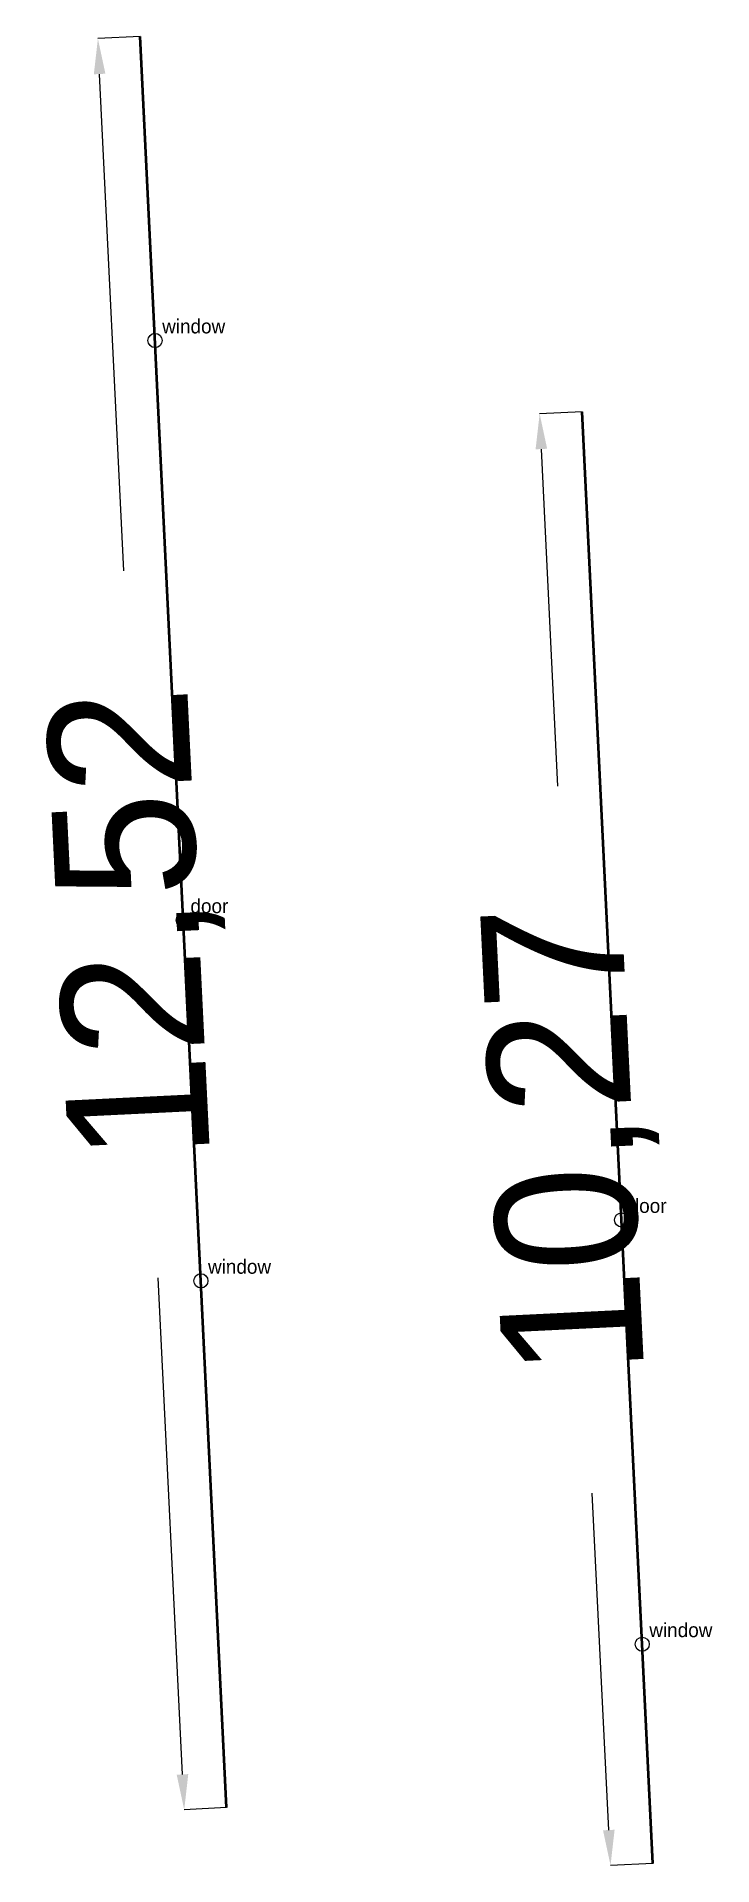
# Model space of a CAD drawing. Header units: metres. Extents: x -7.7 to -2.9, y -9.3 to 3.6.
import ezdxf

# ---------------------------------------------------------------- set-up
doc = ezdxf.new("R2010")
doc.units = ezdxf.units.M
doc.layers.add('DIMENSIONS', color=1, linetype='Continuous')
doc.layers.add('OPENINGS', color=3, linetype='Continuous')
doc.layers.add('WALLS', color=7, linetype='Continuous', lineweight=50)
doc.dimstyles.get("Standard").update_dxf_attribs({"dimtxt": 2.5, "dimasz": 2.5, "dimexe": 1.25, "dimexo": 0.625, "dimtad": 1, "dimcen": 2.5, "dimazin": 3, "dimtfac": 1, "dimtmove": 0, "dimatfit": 3})

# ---------------------------------------------------------------- blocks, each defined once
blk = doc.blocks.new('_CLOSEDFILLED')
at = {"color": 0, "linetype": 'BYBLOCK'}
blk.add_solid([(-1, 0.164), (0, 0), (-1, -0.164)], dxfattribs=at)
blk = doc.blocks.new('*D1')
for p, q in [((-6.982, 3.61), (-7.281, 3.595)), ((-7.098, -0.163), (-7.269, 3.345)), ((-6.683, -8.665), (-6.854, -5.157)), ((-6.371, -8.9), (-6.671, -8.915))]:
    blk.add_line(p, q)
at = {"layer": 'Defpoints'}
for p in [(-6.982, 3.61), (-6.371, -8.9), (-6.671, -8.915)]:
    blk.add_point(p, dxfattribs=at)
at = {"layer": 'DIMENSIONS', "xscale": 0.25, "yscale": 0.25}
for p, rotation in [((-7.281, 3.595), 92.7941252310467), ((-6.671, -8.915), 272.7941252310467)]:
    blk.add_blockref('_CLOSEDFILLED', p, dxfattribs=dict(at, rotation=rotation))
at = {"layer": 'DIMENSIONS', "insert": (-6.976, -2.66), "char_height": 1, "attachment_point": 5, "rotation": 92.7941}
blk.add_mtext('12,52', dxfattribs=at)
blk = doc.blocks.new('*D2')
for p, q in [((-3.859, 0.96), (-4.159, 0.946)), ((-4.03, -1.684), (-4.146, 0.696)), ((-3.67, -9.059), (-3.787, -6.678)), ((-3.359, -9.294), (-3.658, -9.308))]:
    blk.add_line(p, q)
at = {"layer": 'Defpoints'}
for p in [(-3.859, 0.96), (-3.359, -9.294), (-3.658, -9.308)]:
    blk.add_point(p, dxfattribs=at)
at = {"layer": 'DIMENSIONS', "xscale": 0.25, "yscale": 0.25}
for p, rotation in [((-4.159, 0.946), 92.7941252310467), ((-3.658, -9.308), 272.7941252310467)]:
    blk.add_blockref('_CLOSEDFILLED', p, dxfattribs=dict(at, rotation=rotation))
at = {"layer": 'DIMENSIONS', "insert": (-3.908, -4.181), "char_height": 1, "attachment_point": 5, "rotation": 92.7941}
blk.add_mtext('10,27', dxfattribs=at)

msp = doc.modelspace()

# ---------------------------------------------------------------- linework, layer by layer
at = {"layer": 'OPENINGS', "color": 4}
for centre in [(-6.877, 1.463), (-6.553, -5.179), (-3.434, -7.746)]:
    msp.add_circle(centre, 0.05, dxfattribs=at)
at = {"layer": 'OPENINGS', "color": 1}
for centre in [(-6.677, -2.632), (-3.58, -4.749)]:
    msp.add_circle(centre, 0.05, dxfattribs=at)
at = {"layer": 'WALLS', "lineweight": 50}
for p, q in [((-6.371, -8.9), (-6.982, 3.61)), ((-3.359, -9.294), (-3.859, 0.96))]:
    msp.add_line(p, q, dxfattribs=at)

# ---------------------------------------------------------------- texts
at = {"layer": 'OPENINGS'}
for s, p in [('window', (-6.827, 1.513)), ('door', (-6.627, -2.582)), ('door', (-3.53, -4.699)), ('window', (-6.503, -5.129)), ('window', (-3.384, -7.696))]:
    msp.add_text(s, height=0.1, dxfattribs=at).set_placement(p)

# ---------------------------------------------------------------- dimensions: what is measured, and where the dimension line sits
at = {"layer": 'DIMENSIONS'}
for base, p1, p2, picture, middle in [((-6.671, -8.915), (-6.371, -8.9), (-6.982, 3.61), '*D1', (-6.976, -2.66)), ((-3.658, -9.308), (-3.359, -9.294), (-3.859, 0.96), '*D2', (-3.908, -4.181))]:
    dim = msp.add_linear_dim(base=base, p1=p1, p2=p2, angle=92.7941, dimstyle='Standard', dxfattribs=at)
    dim.commit()
    dim.dimension.update_dxf_attribs({"geometry": picture, "text_midpoint": middle})

doc.saveas('drawing.dxf')
